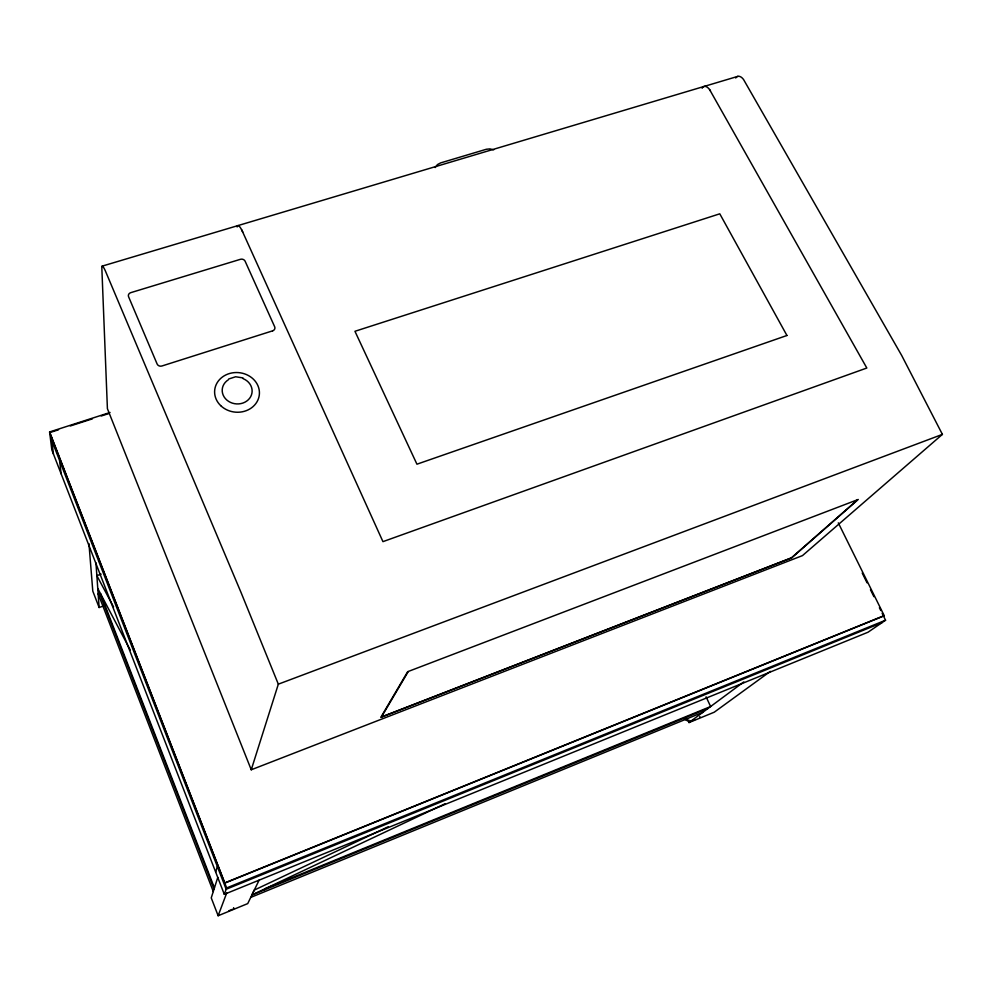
<?xml version="1.0" encoding="UTF-8"?>
<svg xmlns="http://www.w3.org/2000/svg" width="992" height="992" viewBox="0 0 992 992"><rect width="100%" height="100%" fill="white"/><g stroke="black" fill="none" stroke-linecap="round" stroke-linejoin="round"><path stroke-width="1.49" d="M233.628 908.833L233.653 907.668M237.286 226.263L237.113 226.932A14.471 3.05 72.5 0 1 242.284 231.099L382.949 541.644L866.822 368.02L709.578 89.553M215.673 872.08L217.347 866.549M251.249 769.78L278.33 684.17L241.068 592.559L105.189 270.494A14.793 2.034 71.6 0 0 101.792 266.724L107.409 408.679L251.249 769.78L802.478 555.607L942.4 434.384L901.703 355.496L743.479 79.397A13.305 6.398 76.5 0 0 737.081 76.669M217.781 877.399L211.246 897.896L218.141 915.74L247.727 903.6L259.21 879.954M110.05 412.474L49.6 431.954L224.787 883.116L883.512 616.082L884.194 615.61L838.29 522.846M882.136 613.292L885.558 620.223L868.037 632.214L224.304 894.325L226.66 887.927L49.687 432.624M218.141 915.74L226.709 892.974M708.288 708.263L251.918 894.97L254.188 890.134L388.368 826.683M264.579 889.787L265.137 888.72L710.607 706.54L706.093 696.83M435.153 167.549L437.472 164.573L440.609 162.911L486.353 149.259L489.974 148.899L493.681 149.842M408.208 671.621L381.474 716.98L791.393 557.864L857.448 499.894M702.609 87.321L702.014 88.052A13.38 6.188 76.2 0 1 710.433 90.818M735.717 77.984L736.337 77.24M687.171 718.543L689.018 722.56L743.777 681.913M770.4 671.348L714.24 712.206L689.018 722.56M251.918 894.97L445.185 803.706M228.656 379.018L235.625 376.762L243.015 377.915M250.728 897.413L702.844 712.293M690.841 721.085L694.611 719.547M228.929 910.768L232.45 909.317M691.151 721.172L694.921 719.622M881.95 622.691L226.176 889.254L51.77 440.411M224.874 882.855L884.194 615.61M226.66 887.927L885.558 620.223M278.33 684.17L942.4 434.384M88.958 543.653L92.789 591.108L99.126 607.513L103.466 605.976M101.134 574.157L96.856 575.645L113.572 606.955M51.162 432.152L58.528 429.784M70.308 425.977L92.405 418.847M101.246 415.995L108.612 413.627M102.176 266.129L737.912 76.347M130.287 650.07L97.774 588.467L214.074 889.03M241.564 229.673L242.718 232.066M862.222 573.041L867.058 582.825M870.468 589.707L873.915 596.676M879.396 607.749L880.772 610.526M699.782 716.522L700.104 717.191M224.304 894.325L51.82 449.835L49.6 431.954M214.421 887.952L100.49 593.625L100.663 595.944M98.158 593.848L213.28 891.535M51.336 436.877L53.432 454.001M59.607 460.586L61.12 473.804M95.951 562.861L99.126 607.513M689.291 720.366A16.046 5.642 67.2 0 1 684.071 718.555M243.152 378.671A14.992 13.243 5.7 0 1 249.624 398.3A14.992 13.243 5.7 0 1 226.821 400.049A14.992 13.243 5.7 0 1 228.309 379.812M407.675 671.696L380.829 717.34L791.69 557.851L858.229 499.472L407.675 671.696M786.941 335.494L416.938 464.194L354.95 331.291L719.783 213.813L786.941 335.494M272.626 330.844L161.956 365.986A3.757 3.286 2.6 0 1 157.12 364.002L128.576 296.732A3.72 3.199 2.4 0 1 130.795 292.652L240.436 259.309A3.621 3.112 7.3 0 1 245.123 261.218L274.66 326.74A3.67 3.199 8.1 0 1 272.626 330.844M220.658 405.604A22.432 19.828 5.7 0 0 258.466 398.61A22.432 19.828 5.7 0 0 231.942 372.942A22.432 19.828 5.7 0 0 220.658 405.604"/></g></svg>
